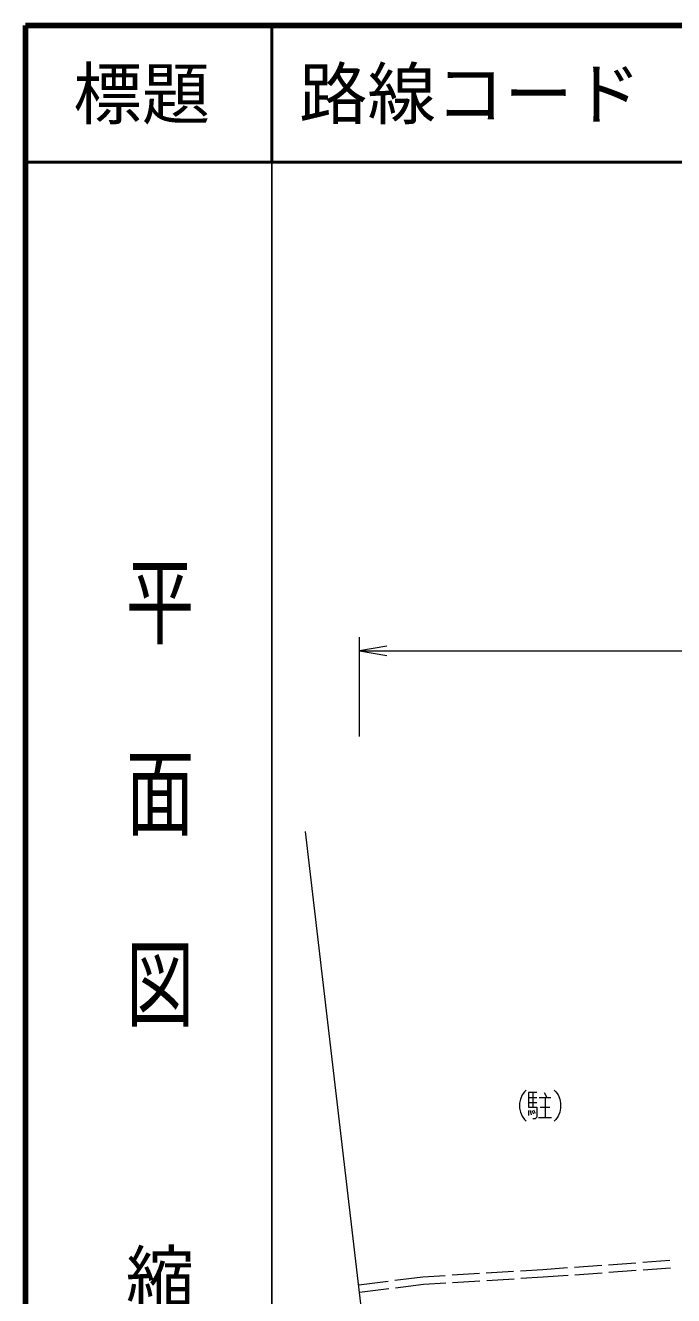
# Model space of a CAD drawing. Units: millimetres at full size, sheet at 1:1000; details may follow other scales. Extents: x 40000 to 680000, y 20000 to 380000.
# Drawn here: x 40000 to 87378, y 287102 to 380000 of the extents above; entities that cross this region are included whole.
import ezdxf
from ezdxf.enums import TextEntityAlignment as Align

# ---------------------------------------------------------------- set-up
doc = ezdxf.new("R2010")
doc.units = ezdxf.units.MM
doc.header["$LTSCALE"] = 1000
for name, color, linetype, lineweight in [('M-BMK-OTRS', 5, 'Continuous', 13), ('M-STR-HTXT', 7, 'Continuous', 13), ('M-TTL', 2, 'Continuous', 140), ('M-TTL-BAND', 7, 'Continuous', 25), ('M-TTL-LINE', 7, 'Continuous', 50), ('M-WORK', 1, 'Continuous', 13)]:
    doc.layers.add(name, color=color, linetype=linetype, lineweight=lineweight)
doc.layers.add('M-TTL-TXT', color=7, linetype='Continuous')
doc.styles.add('@ＭＳ ゴシック', font='')
doc.styles.add('ＭＳ ゴシック', font='')
doc.styles.get('@ＭＳ ゴシック').set_extended_font_data('@MS Gothic')
doc.styles.get('ＭＳ ゴシック').set_extended_font_data('MS Gothic')

# ---------------------------------------------------------------- blocks, each defined once
blk = doc.blocks.new('open_arrow')
at = {"color": 0, "linetype": 'Continuous', "lineweight": -2}
blk.add_lwpolyline([(7.5, 1.25), (0, 0), (7.5, -1.25)], dxfattribs=at)

msp = doc.modelspace()

# ---------------------------------------------------------------- linework, layer by layer
at = {"layer": 'M-BMK-OTRS'}
msp.add_line((65286, 280024), (60470, 321033), dxfattribs=at)
at = {"layer": 'M-STR-HTXT'}
for p, q in [((64427, 328000), (64427, 335258)), ((64427, 334258), (177841, 334258))]:
    msp.add_line(p, q, dxfattribs=at)
at = {"layer": 'M-TTL'}
for p, q in [((40000, 380000), (40000, 20000)), ((680000, 380000), (40000, 380000))]:
    msp.add_line(p, q, dxfattribs=at)
at = {"layer": 'M-TTL-BAND'}
msp.add_line((58000, 370000), (58000, 20000), dxfattribs=at)
at = {"layer": 'M-TTL-LINE'}
for p, q in [((58000, 380000), (58000, 370000)), ((40000, 370000), (680000, 370000))]:
    msp.add_line(p, q, dxfattribs=at)
at = {"layer": 'M-WORK'}
for p, q in [((76483, 302014), (76303, 301774)), ((76603, 302134), (76483, 302014)), ((77383, 301954), (76783, 301954)), ((76783, 301954), (76783, 300874)), ((77083, 301954), (77083, 300874)), ((77923, 301954), (78103, 301594)), ((78643, 302134), (78763, 302014)), ((78763, 302014), (78943, 301774)), ((76183, 301474), (76123, 301174)), ((76123, 301174), (76123, 300814)), ((76303, 301774), (76183, 301474)), ((76783, 301594), (77383, 301594)), ((76783, 301234), (77383, 301234)), ((77563, 301594), (78403, 301594)), ((77983, 301594), (77983, 300094)), ((78943, 301774), (79063, 301474)), ((79063, 301474), (79123, 301174)), ((79123, 301174), (79123, 300814)), ((76123, 300814), (76183, 300514)), ((76183, 300514), (76303, 300214)), ((76303, 300214), (76483, 299974)), ((76783, 300874), (77383, 300874)), ((76783, 300634), (76783, 300274)), ((76903, 300634), (76963, 300334)), ((77023, 300634), (77143, 300394)), ((77143, 300694), (77263, 300454)), ((77383, 300154), (77263, 300034)), ((77383, 300874), (77383, 300154)), ((78463, 300094), (77503, 300094)), ((77623, 300874), (78343, 300874)), ((78943, 300214), (78763, 299974)), ((79063, 300514), (78943, 300214)), ((79123, 300814), (79063, 300514)), ((76483, 299974), (76603, 299854)), ((77263, 300034), (77083, 300034)), ((78763, 299974), (78643, 299854)), ((76176, 288914), (77811, 289013)), ((77811, 289013), (79633, 289146)), ((80132, 289182), (82126, 289326)), ((82625, 289362), (84620, 289507)), ((82654, 288813), (84649, 288958)), ((85118, 289543), (87113, 289688)), ((85148, 288994), (87143, 289139)), ((64363, 287890), (66504, 288159)), ((67000, 288222), (69050, 288480)), ((69050, 288480), (70686, 288579)), ((69102, 287932), (70730, 288031)), ((71185, 288610), (73181, 288731)), ((71229, 288061), (73225, 288183)), ((73680, 288762), (75677, 288883)), ((73724, 288213), (75720, 288335)), ((76220, 288365), (77848, 288465)), ((77848, 288465), (79662, 288596)), ((80161, 288632), (82156, 288777)), ((64427, 287343), (66564, 287612)), ((67060, 287675), (69102, 287932))]:
    msp.add_line(p, q, dxfattribs=at)

# ---------------------------------------------------------------- block references
at = {"layer": 'M-STR-HTXT', "xscale": 267, "yscale": 267}
msp.add_blockref('open_arrow', (64427, 334258), dxfattribs=at)

# ---------------------------------------------------------------- texts
at = {"layer": 'M-TTL-BAND', "style": '@ＭＳ ゴシック', "width": 1.4}
msp.add_text('平  面  図', height=3666, rotation=270, dxfattribs=at).set_placement((49777, 306475), align=Align.MIDDLE_RIGHT)
at = {"layer": 'M-TTL-BAND', "style": '@ＭＳ ゴシック'}
msp.add_text('縮尺千分の一', height=3666, rotation=270, dxfattribs=at).set_placement((49777, 261030), align=Align.MIDDLE_RIGHT)
at = {"layer": 'M-TTL-TXT', "style": 'ＭＳ ゴシック'}
msp.add_text('標題', height=3666, dxfattribs=at).set_placement((48500, 375000), align=Align.MIDDLE_CENTER)
msp.add_text('路線コード', height=3666, dxfattribs=at).set_placement((60000, 375000), align=Align.MIDDLE_LEFT)

doc.saveas('drawing.dxf')
